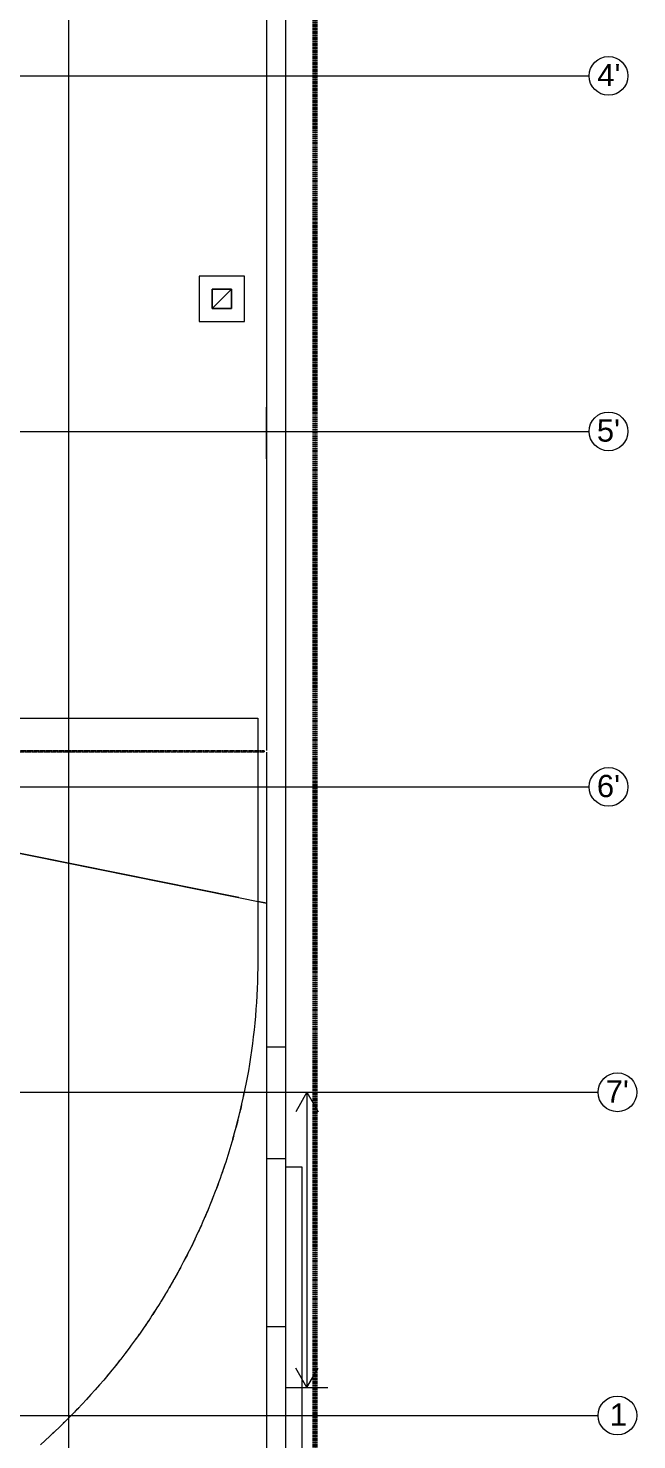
# Model space of a CAD drawing. Header units: millimetres. Extents: x -1578195 to 622687, y -255792 to 391308.
# Drawn here: x -1420001 to -1401147, y 95514 to 139191 of the extents above; entities that cross this region are included whole.
import ezdxf

# ---------------------------------------------------------------- set-up
doc = ezdxf.new("R2010")
doc.units = ezdxf.units.MM
for name, pattern in [('Double dash', [24.5, 10, -3, 2, -3, 2, -4.5]), ('Grid Line', [21, 12, -3, 3, -3]), ('Overhead', [1.8, 1.2, -0.6])]:
    doc.linetypes.add(name, pattern=pattern)
for name, color, linetype, lineweight in [('A-000-M_MASS', 13, 'Continuous', 5), ('A-010-M_LINE', 90, 'Continuous', 5), ('A-200-M_WALL_EXT', 113, 'Continuous', 9), ('A-230-M_FLOOR', 192, 'Continuous', 18), ('A-241-M_RAMP', 51, 'Continuous', 5), ('A-770-MH_FFE_SA', 91, 'Overhead', 5), ('C-910-M_SITE_BOUND', 91, 'Double dash', 70), ('Z-030-M_GRID', 191, 'Continuous', 5), ('Z-033_T_GRIDREF', 31, 'Continuous', 5)]:
    doc.layers.add(name, color=color, linetype=linetype, lineweight=lineweight)
doc.styles.add('Arial_2', font='arial.ttf', dxfattribs={"height": 1.967066})

# ---------------------------------------------------------------- blocks, each defined once
blk = doc.blocks.new('0291')
at = {"layer": 'A-000-M_MASS', "color": 1, "lineweight": 18}
for p, q in [((122300, 168256), (120900, 168256)), ((120900, 168256), (120900, 166856)), ((122300, 166856), (122300, 168256)), ((121300, 167256), (121300, 167856)), ((121300, 167856), (121900, 167856)), ((121900, 167856), (121900, 167256)), ((120900, 166856), (122300, 166856)), ((121900, 167256), (121300, 167256))]:
    blk.add_line(p, q, dxfattribs=at)
at = {"layer": 'A-000-M_MASS', "color": 1, "lineweight": 9}
for p, q in [((121900, 167856), (121300, 167856)), ((121300, 167856), (121300, 167256)), ((121300, 167256), (121900, 167856)), ((121900, 167256), (121900, 167856)), ((121300, 167256), (121900, 167256))]:
    blk.add_line(p, q, dxfattribs=at)
at = {"layer": 'A-010-M_LINE', "color": 1}
blk.add_line((122982, 162606), (122982, 164206), dxfattribs=at)
at = {"layer": 'A-010-M_LINE', "color": 1, "lineweight": 18}
for p, q in [((123587, 144406), (122985, 144406)), ((122985, 144406), (122985, 143006)), ((123587, 143006), (123587, 144406)), ((122985, 143006), (123587, 143006)), ((123585, 140949), (122985, 140949)), ((122985, 140949), (122985, 135759)), ((123585, 135759), (123585, 140949)), ((122985, 135759), (123585, 135759))]:
    blk.add_line(p, q, dxfattribs=at)
at = {"layer": 'A-010-M_LINE', "color": 1, "lineweight": 9}
for p, q in [((123587, 143006), (124887, 143006)), ((124237, 143006), (123890, 142406)), ((124237, 143006), (124237, 133874)), ((124237, 143006), (124583, 142406)), ((124237, 133874), (123890, 134474)), ((124237, 133874), (124583, 134474)), ((123587, 133874), (124887, 133874))]:
    blk.add_line(p, q, dxfattribs=at)
at = {"layer": 'A-200-M_WALL_EXT', "color": 1, "lineweight": 13}
for p, q in [((122985, 186339), (122985, 153586)), ((123585, 144406), (123585, 186339)), ((122985, 153526), (122985, 144406)), ((122985, 143006), (122985, 140949)), ((123585, 140949), (123585, 143006)), ((122985, 135759), (122985, 123078)), ((123585, 123078), (123585, 135759))]:
    blk.add_line(p, q, dxfattribs=at)
at = {"layer": 'A-230-M_FLOOR', "color": 1}
for p, q in [((115135, 154581), (122714, 154581)), ((122714, 154581), (122714, 147069)), ((122123, 149030), (113855, 150694)), ((122985, 148856), (122714, 148911)), ((122297, 143006), (122985, 143006)), ((124085, 140687), (123585, 140687)), ((124085, 100675), (124085, 140687))]:
    blk.add_line(p, q, dxfattribs=at)
for points in [[(122714, 147069), (122714, 145930), (122617, 144791), (122423, 143668)], [(122423, 143668), (122376, 143397), (122324, 143128), (122266, 142859)], [(121943, 141570), (122079, 142044), (122197, 142523), (122297, 143006)], [(122212, 142617), (122194, 142538), (122176, 142460), (122158, 142381)], [(122097, 142139), (122077, 142061), (122058, 141984), (122037, 141907)], [(121970, 141664), (121948, 141588), (121927, 141511), (121905, 141435)], [(121808, 141119), (121805, 141108), (121802, 141098), (121799, 141087)], [(121682, 140727), (121656, 140650), (121630, 140575), (121602, 140499)], [(121521, 140264), (121493, 140188), (121465, 140112), (121435, 140037)], [(121348, 139805), (121319, 139730), (121289, 139655), (121258, 139581)], [(121164, 139349), (121133, 139275), (121102, 139202), (121070, 139129)], [(120967, 138895), (120936, 138826), (120905, 138757), (120873, 138688)], [(120551, 138023), (120515, 137951), (120478, 137880), (120441, 137809)], [(120764, 138455), (120731, 138385), (120697, 138316), (120662, 138246)], [(120328, 137597), (120289, 137524), (120249, 137451), (120209, 137378)], [(120095, 137175), (120053, 137101), (120011, 137028), (119968, 136956)], [(119849, 136755), (119806, 136684), (119762, 136612), (119718, 136541)], [(119592, 136339), (119548, 136270), (119504, 136202), (119459, 136134)], [(119322, 135926), (119279, 135861), (119235, 135797), (119190, 135733)], [(119043, 135520), (118999, 135459), (118955, 135398), (118911, 135337)], [(118755, 135124), (118711, 135065), (118667, 135006), (118622, 134947)], [(118459, 134737), (118414, 134679), (118368, 134621), (118323, 134563)], [(118155, 134358), (118108, 134301), (118061, 134244), (118014, 134187)], [(117839, 133983), (117792, 133929), (117744, 133874), (117697, 133820)], [(117173, 133251), (117127, 133203), (117081, 133156), (117034, 133110)], [(116823, 132894), (116779, 132851), (116735, 132808), (116691, 132766)], [(116453, 132535), (116415, 132500), (116377, 132464), (116339, 132430)]]:
    blk.add_open_spline(points, degree=3, dxfattribs=at)
for points, knots in [([(121943, 141570), (121785, 141017), (121265, 139456), (120342, 137522), (119510, 136200), (119232, 135792)], [0.1153846, 0.1153846, 0.1153846, 0.1153846, 0.25, 0.5, 0.6153846, 0.6153846, 0.6153846, 0.6153846]), ([(119232, 135792), (118907, 135317), (117922, 134000), (116780, 132811), (115980, 132102)], [0.6153846, 0.6153846, 0.6153846, 0.6153846, 0.75, 1, 1, 1, 1]), ([(117511, 133614), (117511, 133614), (117464, 133563), (117417, 133512), (117369, 133462)], [-0.25002599, -0.25002599, -0.25002599, -0.25002599, -0.25, -0.22583631, -0.22583631, -0.22583631, -0.22583631])]:
    blk.add_open_spline(points, degree=3, knots=knots, dxfattribs=at)
at = {"layer": 'A-241-M_RAMP', "color": 1, "lineweight": 9}
blk.add_line((113855, 150694), (122985, 148856), dxfattribs=at)
at = {"layer": 'A-770-MH_FFE_SA', "color": 1}
for p, q in [((122915, 153576), (113715, 153576)), ((113715, 153536), (122915, 153536)), ((122915, 153576), (122915, 153536))]:
    blk.add_line(p, q, dxfattribs=at)
at = {"layer": 'C-910-M_SITE_BOUND', "color": 1}
blk.add_line((124487, 97356), (124499, 204681), dxfattribs=at)
at = {"layer": 'Z-030-M_GRID', "color": 1, "linetype": 'Grid Line'}
for p, q in [((116850, 209886), (116850, 140118)), ((-14408, 174456), (132980, 174456)), ((-14408, 163456), (132980, 163456)), ((-14408, 152456), (132980, 152456)), ((116850, 148869), (116850, 92240)), ((-14409, 143006), (133257, 143006)), ((-14409, 133006), (133257, 133006))]:
    blk.add_line(p, q, dxfattribs=at)
at = {"layer": 'Z-033_T_GRIDREF', "color": 1}
for centre in [(133580, 174456), (133580, 163456), (133580, 152456), (133857, 143006), (133857, 133006)]:
    blk.add_circle(centre, 600, dxfattribs=at)
at = {"layer": 'Z-033_T_GRIDREF', "color": 1, "style": 'Arial_2'}
for s, height, p in [("4'", 688.5, (133232, 174139)), ("5'", 688.5, (133218, 163139)), ("6'", 688.5, (133220, 152139)), ("7'", 688.5, (133492, 142689)), ('1', 688, (133620, 132689))]:
    blk.add_text(s, height=height, dxfattribs=at).set_placement(p)

msp = doc.modelspace()

# ---------------------------------------------------------------- block references
msp.add_blockref('0291', (-1535603.6, -36740.4))

doc.saveas('drawing.dxf')
